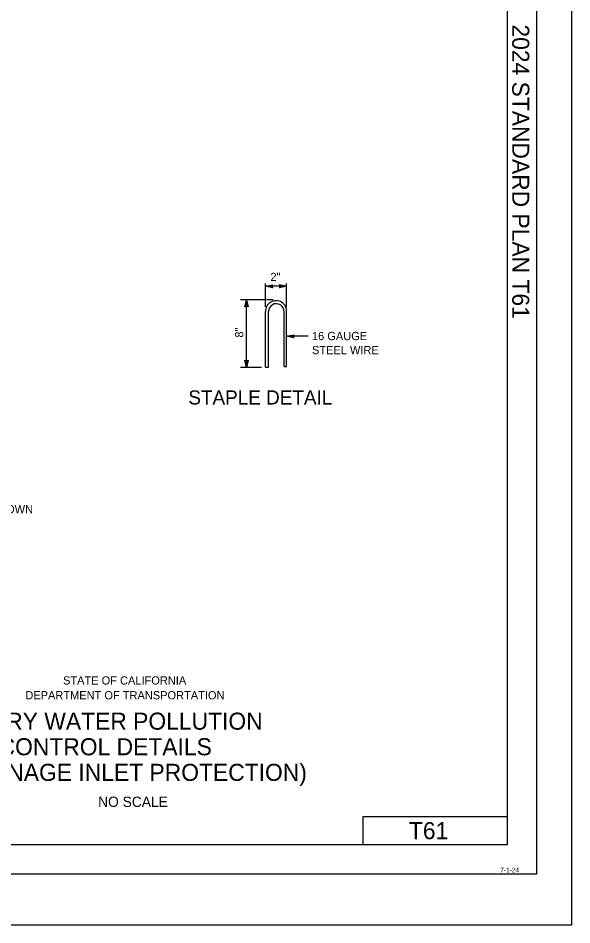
# Model space of a CAD drawing. Extents: x -894 to 866, y -472 to 714.
# Drawn here: x 396 to 866, y -472 to 298 of the extents above; entities that cross this region are included whole.
import ezdxf

# ---------------------------------------------------------------- set-up
doc = ezdxf.new("R2010")
doc.units = 0
for name, color, linetype in [('border_INSIDE-BORDER-anno', 7, 'Continuous'), ('border_PLOTTING-ELEMENTS', 7, 'Continuous'), ('border_rw_22x34_Cut_Lines', 7, 'Continuous'), ('border_SHEET', 7, 'Continuous'), ('border_WITHIN-BORDER-anno', 7, 'Continuous'), ('temp_CONSTRUCTION', 7, 'Continuous'), ('temp_CONSTRUCTION-anno', 7, 'Continuous')]:
    doc.layers.add(name, color=color, linetype=linetype)

msp = doc.modelspace()

# ---------------------------------------------------------------- linework, layer by layer
at = {"layer": 'border_PLOTTING-ELEMENTS'}
for points in [[(-894.04, -472.44), (865.96, -472.44), (865.96, 713.56), (-894.04, 713.56)], [(-864.04, 670.56), (835.96, 670.56), (835.96, -429.44), (-864.04, -429.44)]]:
    msp.add_lwpolyline(points, close=True, dxfattribs=at)
at = {"layer": 'border_rw_22x34_Cut_Lines'}
msp.add_lwpolyline([(-864.04, 670.56), (835.96, 670.56), (835.96, -429.44), (-864.04, -429.44)], close=True, dxfattribs=at)
at = {"layer": 'border_SHEET'}
for p, q in [((810.96, 645.56), (810.96, -404.44)), ((688.93, -404.44), (688.93, -380.44)), ((688.93, -380.44), (810.93, -380.44)), ((810.96, -404.44), (-814.04, -404.44))]:
    msp.add_line(p, q, dxfattribs=at)
at = {"layer": 'temp_CONSTRUCTION'}
for p, q in [((606.05, 1.33), (606.05, 48.55)), ((608.51, 1.33), (608.51, 48.4)), ((621.72, 1.79), (621.72, 48.24)), ((623.89, 1.79), (623.89, 48.33)), ((606.05, 1.33), (608.51, 1.33)), ((621.72, 1.79), (623.89, 1.79))]:
    msp.add_line(p, q, dxfattribs=at)
for centre, major_axis in [((614.98, 48.87), (0, -8.93)), ((615.12, 48.64), (0, -6.61))]:
    msp.add_ellipse(centre, major_axis=major_axis, ratio=0.999991, start_param=1.510257, end_param=4.748244, dxfattribs=at)
at = {"layer": 'temp_CONSTRUCTION-anno'}
for p, q in [((606.05, 52.58), (606.05, 72.39)), ((606.05, 70.09), (612.05, 71.42)), ((623.89, 70.09), (606.05, 70.09)), ((612.05, 68.75), (606.05, 70.09)), ((606.05, 70.09), (606.05, 70.09)), ((611.83, 69.1), (607.43, 70.09)), ((607.44, 70.09), (611.82, 71.06)), ((608.81, 70.09), (611.64, 70.71)), ((611.6, 69.46), (608.81, 70.09)), ((610.19, 70.08), (611.4, 70.35)), ((611.42, 69.81), (610.19, 70.08)), ((612.05, 71.42), (611.25, 70.09)), ((611.25, 70.09), (612.05, 68.75)), ((612.05, 71.42), (612.05, 71.42)), ((618.69, 70.09), (617.89, 71.43)), ((617.89, 71.43), (617.89, 71.43)), ((617.89, 71.43), (623.89, 70.09)), ((623.89, 70.09), (617.89, 68.76)), ((617.89, 68.76), (618.69, 70.09)), ((618.11, 71.07), (622.51, 70.09)), ((622.5, 70.08), (618.13, 69.12)), ((621.13, 70.09), (618.31, 69.46)), ((618.34, 70.71), (621.13, 70.09)), ((618.52, 70.37), (619.75, 70.09)), ((619.75, 70.09), (618.54, 69.82)), ((623.89, 52.58), (623.89, 72.39)), ((623.89, 70.09), (623.89, 70.09)), ((612.05, 68.75), (612.05, 68.75)), ((617.89, 68.76), (617.89, 68.76)), ((605.2, 58.53), (584.67, 58.53)), ((588.47, 52.53), (589.81, 58.53)), ((588.82, 52.75), (589.81, 57.15)), ((589.18, 52.98), (589.8, 55.77)), ((589.53, 53.16), (589.8, 54.39)), ((589.8, 55.77), (590.43, 52.94)), ((589.8, 54.39), (590.07, 53.18)), ((589.81, 1.18), (589.81, 58.53)), ((589.81, 58.53), (589.81, 58.53)), ((589.81, 58.53), (591.14, 52.53)), ((589.81, 57.14), (590.78, 52.77)), ((612.42, 58.53), (606.91, 58.53)), ((589.81, 53.33), (588.47, 52.53)), ((588.47, 52.53), (588.47, 52.53)), ((591.14, 52.53), (589.81, 53.33)), ((591.14, 52.53), (591.14, 52.53)), ((623.89, 27.56), (629.89, 28.89)), ((642.18, 27.56), (623.89, 27.56)), ((629.89, 26.22), (623.89, 27.56)), ((623.89, 27.56), (623.89, 27.56)), ((629.68, 26.58), (625.27, 27.56)), ((625.29, 27.56), (629.66, 28.53)), ((626.66, 27.56), (629.48, 28.18)), ((629.44, 26.94), (626.66, 27.56)), ((628.04, 27.56), (629.25, 27.83)), ((629.27, 27.28), (628.04, 27.56)), ((629.89, 28.89), (629.09, 27.56)), ((629.09, 27.56), (629.89, 26.22)), ((629.89, 28.89), (629.89, 28.89)), ((629.89, 26.22), (629.89, 26.22)), ((602.59, 1.18), (584.67, 1.18)), ((589.81, 1.18), (588.48, 7.18)), ((588.48, 7.18), (588.48, 7.18)), ((588.48, 7.18), (589.81, 6.38)), ((589.8, 2.57), (588.83, 6.94)), ((589.81, 3.94), (589.18, 6.77)), ((589.81, 5.32), (589.54, 6.53)), ((589.81, 6.38), (591.15, 7.18)), ((591.15, 7.18), (589.81, 1.18)), ((590.79, 6.96), (589.81, 2.56)), ((590.43, 6.73), (589.81, 3.94)), ((590.08, 6.55), (589.81, 5.32)), ((589.81, 1.18), (589.81, 1.18)), ((591.15, 7.18), (591.15, 7.18))]:
    msp.add_line(p, q, dxfattribs=at)

# ---------------------------------------------------------------- texts
at = {"layer": 'border_INSIDE-BORDER-anno'}
for s, height, p in [('STATE OF CALIFORNIA', 7, (434.16, -268.27)), ('DEPARTMENT OF TRANSPORTATION', 7, (402.16, -280.88)), ('TEMPORARY WATER POLLUTION', 14.5, (290.06, -306.63)), ('CONTROL DETAILS', 14.5, (379.45, -328.38)), ('(TEMPORARY DRAINAGE INLET PROTECTION)', 14.5, (205.86, -350.13)), ('NO SCALE', 8.75, (463.94, -372.26))]:
    msp.add_text(s, height=height, dxfattribs=at).set_placement(p)
at = {"layer": 'border_WITHIN-BORDER-anno'}
msp.add_text('2024 STANDARD PLAN T61', height=14.5, rotation=270, dxfattribs=at).set_placement((815.33, 292.46))
for s, height, p in [('T61', 14.5, (727.69, -399.69)), ('7-1-24', 4, (805.2, -427.86))]:
    msp.add_text(s, height=height, dxfattribs=at).set_placement(p)
at = {"layer": 'temp_CONSTRUCTION-anno'}
for s, height, p in [('2"', 7, (610.16, 74.49)), ('16 GAUGE', 7, (645.43, 24.28)), ('STEEL WIRE', 7, (645.43, 12.36)), ('STAPLE DETAIL', 12, (540.51, -30.39)), ('TEMPORARY SILT FENCE SHOWN', 7, (254.21, -122.83))]:
    msp.add_text(s, height=height, dxfattribs=at).set_placement(p)
msp.add_text('8"', height=7, rotation=90, dxfattribs=at).set_placement((587.17, 26.47))

doc.saveas('drawing.dxf')
